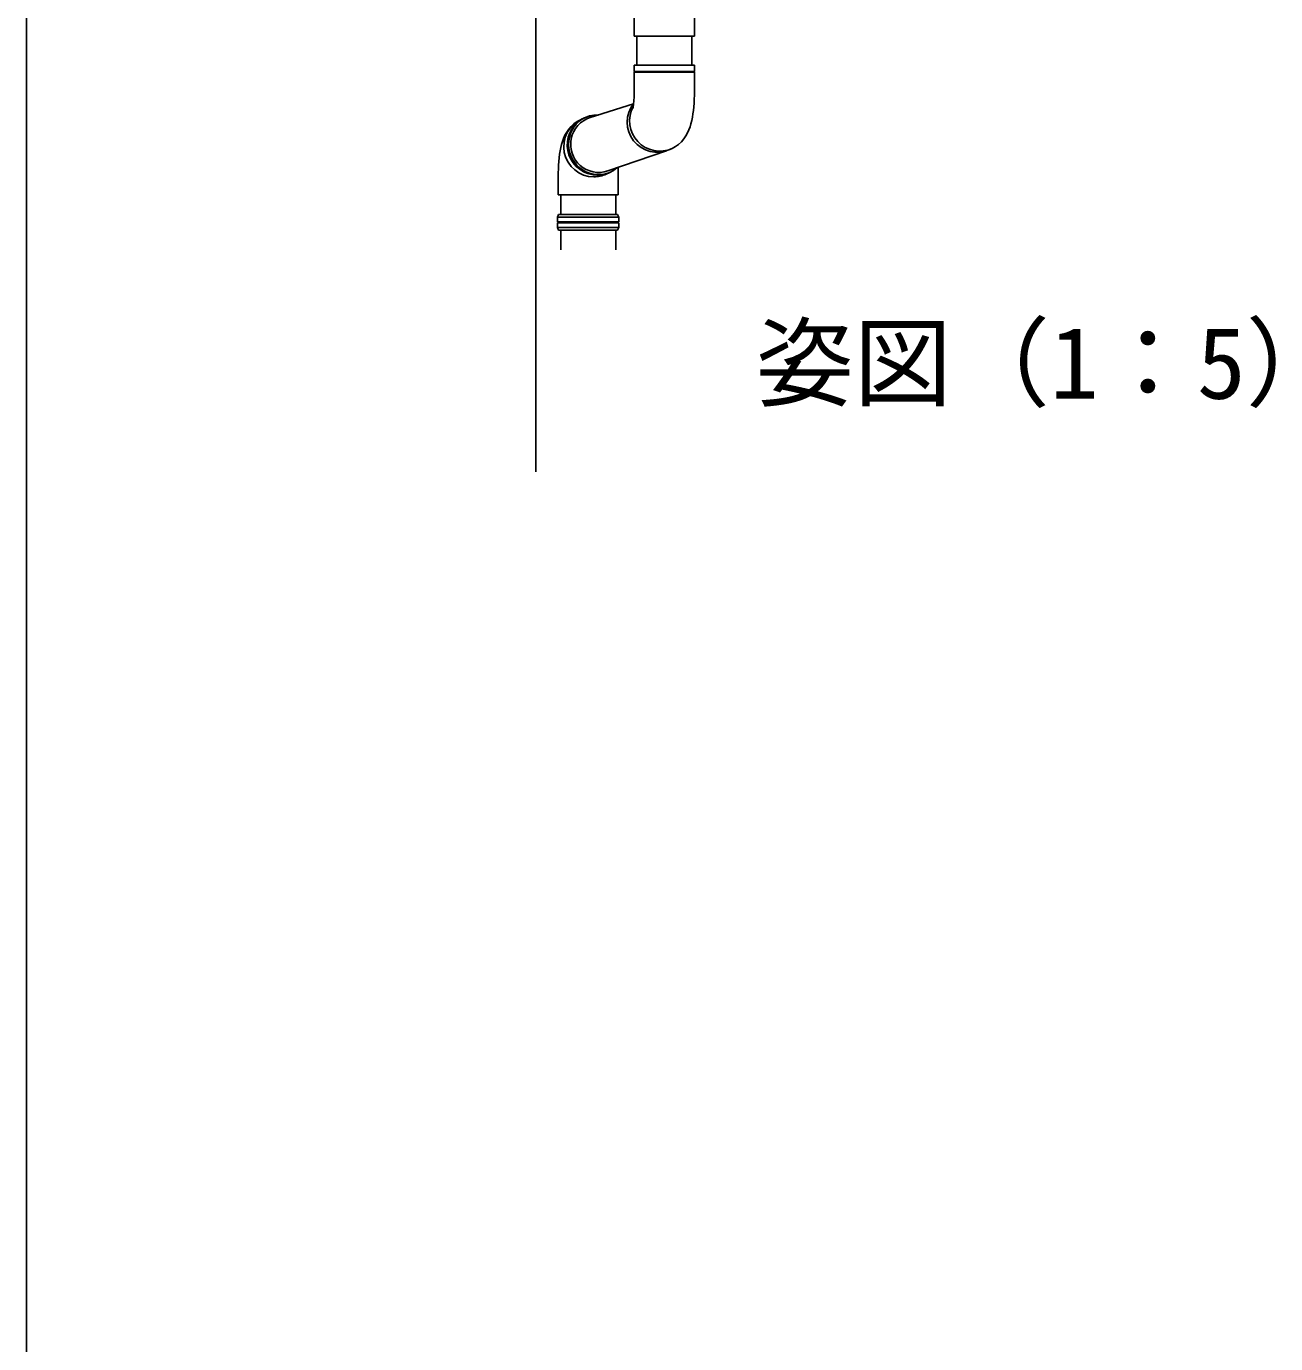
# Model space of a CAD drawing. Units: millimetres, scale not verified. Extents: x -1050 to 1050, y -1568 to 1559.
# Drawn here: x -1050 to -858.8, y 646.3 to 848 of the extents above; entities that cross this region are included whole.
import ezdxf
from ezdxf.enums import TextEntityAlignment as Align

# ---------------------------------------------------------------- set-up
doc = ezdxf.new("R2010")
doc.units = ezdxf.units.MM
doc.header["$LTSCALE"] = 8
for name, color, linetype in [('0-2_USER1', 3, 'Continuous'), ('0-5_YKK_13', 4, 'Continuous'), ('0-7_YKK_ZWAK', 7, 'Continuous'), ('0-8_YSS_K', 3, 'Continuous')]:
    doc.layers.add(name, color=color, linetype=linetype)
doc.styles.add('ＭＳ ゴシック', font='')
doc.styles.get('ＭＳ ゴシック').set_extended_font_data('MS Gothic')

msp = doc.modelspace()

# ---------------------------------------------------------------- linework, layer by layer
at = {"layer": '0-5_YKK_13'}
for p, q in [((-956.964, 846.487), (-956.964, 855.505)), ((-947.764, 846.487), (-947.764, 855.505)), ((-956.964, 846.487), (-947.764, 846.487)), ((-956.565, 842.043), (-956.565, 846.487)), ((-948.165, 842.043), (-948.165, 846.487)), ((-956.965, 841.093), (-956.965, 842.043)), ((-956.886, 842.043), (-956.965, 842.043)), ((-956.965, 841.093), (-947.765, 841.093)), ((-956.965, 838.043), (-956.965, 840.993)), ((-956.886, 840.993), (-956.965, 840.993)), ((-947.765, 842.043), (-956.886, 842.043)), ((-947.765, 840.993), (-956.886, 840.993)), ((-947.765, 842.043), (-947.765, 841.093)), ((-947.765, 840.993), (-947.765, 838.043)), ((-963.711, 834.026), (-957.091, 836.14)), ((-961.008, 825.861), (-952.029, 828.941)), ((-951.171, 829.303), (-951.538, 829.129)), ((-968.605, 824.958), (-968.605, 824.181)), ((-960.717, 825.641), (-961.26, 825.384)), ((-959.405, 826.411), (-959.405, 824.181)), ((-968.605, 822.181), (-968.605, 824.181)), ((-959.405, 824.181), (-959.405, 822.181)), ((-968.605, 822.181), (-959.405, 822.181)), ((-968.204, 822.181), (-968.204, 819.194)), ((-968.204, 821.602), (-968.204, 819.102)), ((-959.804, 822.181), (-959.804, 819.194)), ((-959.804, 821.602), (-959.804, 819.102)), ((-968.534, 819.194), (-968.734, 818.794)), ((-968.734, 818.794), (-968.734, 818.094)), ((-964.004, 818.794), (-968.734, 818.794)), ((-968.534, 819.194), (-959.534, 819.194)), ((-959.334, 818.794), (-964.004, 818.794)), ((-959.334, 818.794), (-959.534, 819.194)), ((-959.334, 818.09), (-959.334, 818.794)), ((-964.004, 818.094), (-968.734, 818.094)), ((-964.004, 817.894), (-968.734, 817.894)), ((-968.734, 817.194), (-964.004, 817.194)), ((-968.534, 816.794), (-959.534, 816.794)), ((-968.204, 816.794), (-968.204, 813.808)), ((-964.004, 818.094), (-959.334, 818.094)), ((-964.004, 817.894), (-959.334, 817.894)), ((-964.004, 817.194), (-959.334, 817.194)), ((-959.804, 816.794), (-959.804, 813.808)), ((-959.534, 816.794), (-959.334, 817.194)), ((-959.334, 817.194), (-959.334, 817.899))]:
    msp.add_line(p, q, dxfattribs=at)
for points in [[(-957.176, 835.445), (-957.167, 835.481), (-957.145, 835.587), (-957.116, 835.75), (-957.086, 835.956), (-957.057, 836.198), (-957.03, 836.467), (-957.007, 836.758), (-956.989, 837.065), (-956.976, 837.384), (-956.968, 837.712), (-956.966, 838.043)], [(-947.765, 838.043), (-947.771, 837.438), (-947.79, 836.839), (-947.821, 836.249), (-947.864, 835.675), (-947.92, 835.119), (-947.988, 834.584), (-948.07, 834.069), (-948.167, 833.573), (-948.282, 833.093), (-948.42, 832.621), (-948.59, 832.152), (-948.801, 831.681), (-949.061, 831.213), (-949.377, 830.756), (-949.75, 830.325), (-950.177, 829.932), (-950.653, 829.588), (-951.171, 829.303)], [(-968.605, 824.958), (-968.599, 825.563), (-968.58, 826.162), (-968.549, 826.751), (-968.506, 827.326), (-968.45, 827.882), (-968.382, 828.417), (-968.3, 828.932), (-968.203, 829.427), (-968.088, 829.908), (-967.95, 830.38), (-967.78, 830.849), (-967.569, 831.32), (-967.309, 831.788), (-966.993, 832.245), (-966.62, 832.676), (-966.193, 833.069), (-965.717, 833.413), (-965.199, 833.697)], [(-960.518, 825.736), (-961.026, 825.531), (-961.574, 825.388), (-962.136, 825.316), (-962.704, 825.316), (-963.268, 825.388), (-963.821, 825.531), (-964.352, 825.743), (-964.854, 826.02), (-965.319, 826.358), (-965.739, 826.752), (-966.108, 827.196), (-966.42, 827.682), (-966.67, 828.202), (-966.854, 828.75), (-966.97, 829.315), (-967.015, 829.889), (-966.988, 830.463), (-966.891, 831.029), (-966.725, 831.576), (-966.491, 832.097), (-966.195, 832.583), (-965.84, 833.026), (-965.433, 833.42), (-965.284, 833.541)], [(-968.734, 817.894), (-968.734, 817.194), (-968.534, 816.794)]]:
    msp.add_lwpolyline(points, dxfattribs=at)
for centre, radius, start, end in [((-956.965, 841.043), 0.05, 270, 90), ((-947.765, 841.043), 0.05, 90, 270), ((-953.431, 833.334), 4.612, 141.85645, 294.23441), ((-953.063, 833.508), 4.611, 151.77602, 294.34201), ((-963.144, 829.57), 4.612, 112.6998, 269.8512), ((-962.611, 829.84), 4.606, 87.49661, 294.28246), ((-962.646, 829.874), 4.544, 88.04752, 180.85708), ((-962.403, 829.929), 4.301, 107.71234, 288.93163), ((-962.597, 829.832), 4.593, 180.31489, 310.50388), ((-963.153, 829.382), 4.424, 269.96726, 295.33961), ((-968.734, 817.994), 0.1, 270.04073, 89.95927), ((-959.334, 817.994), 0.1, 90, 270)]:
    msp.add_arc(centre, radius, start, end, dxfattribs=at)
at = {"layer": '0-7_YKK_ZWAK'}
msp.add_line((-1050, 1491.5), (-1050, -1568.5), dxfattribs=at)
at = {"layer": '0-8_YSS_K'}
msp.add_line((-972.004, 1147.745), (-972.004, 779.802), dxfattribs=at)

# ---------------------------------------------------------------- texts
at = {"layer": '0-2_USER1', "style": 'ＭＳ ゴシック'}
msp.add_text('姿図（1：5）', height=11, dxfattribs=at).set_placement((-938.364, 787.688), align=Align.BOTTOM_LEFT)

doc.saveas('drawing.dxf')
